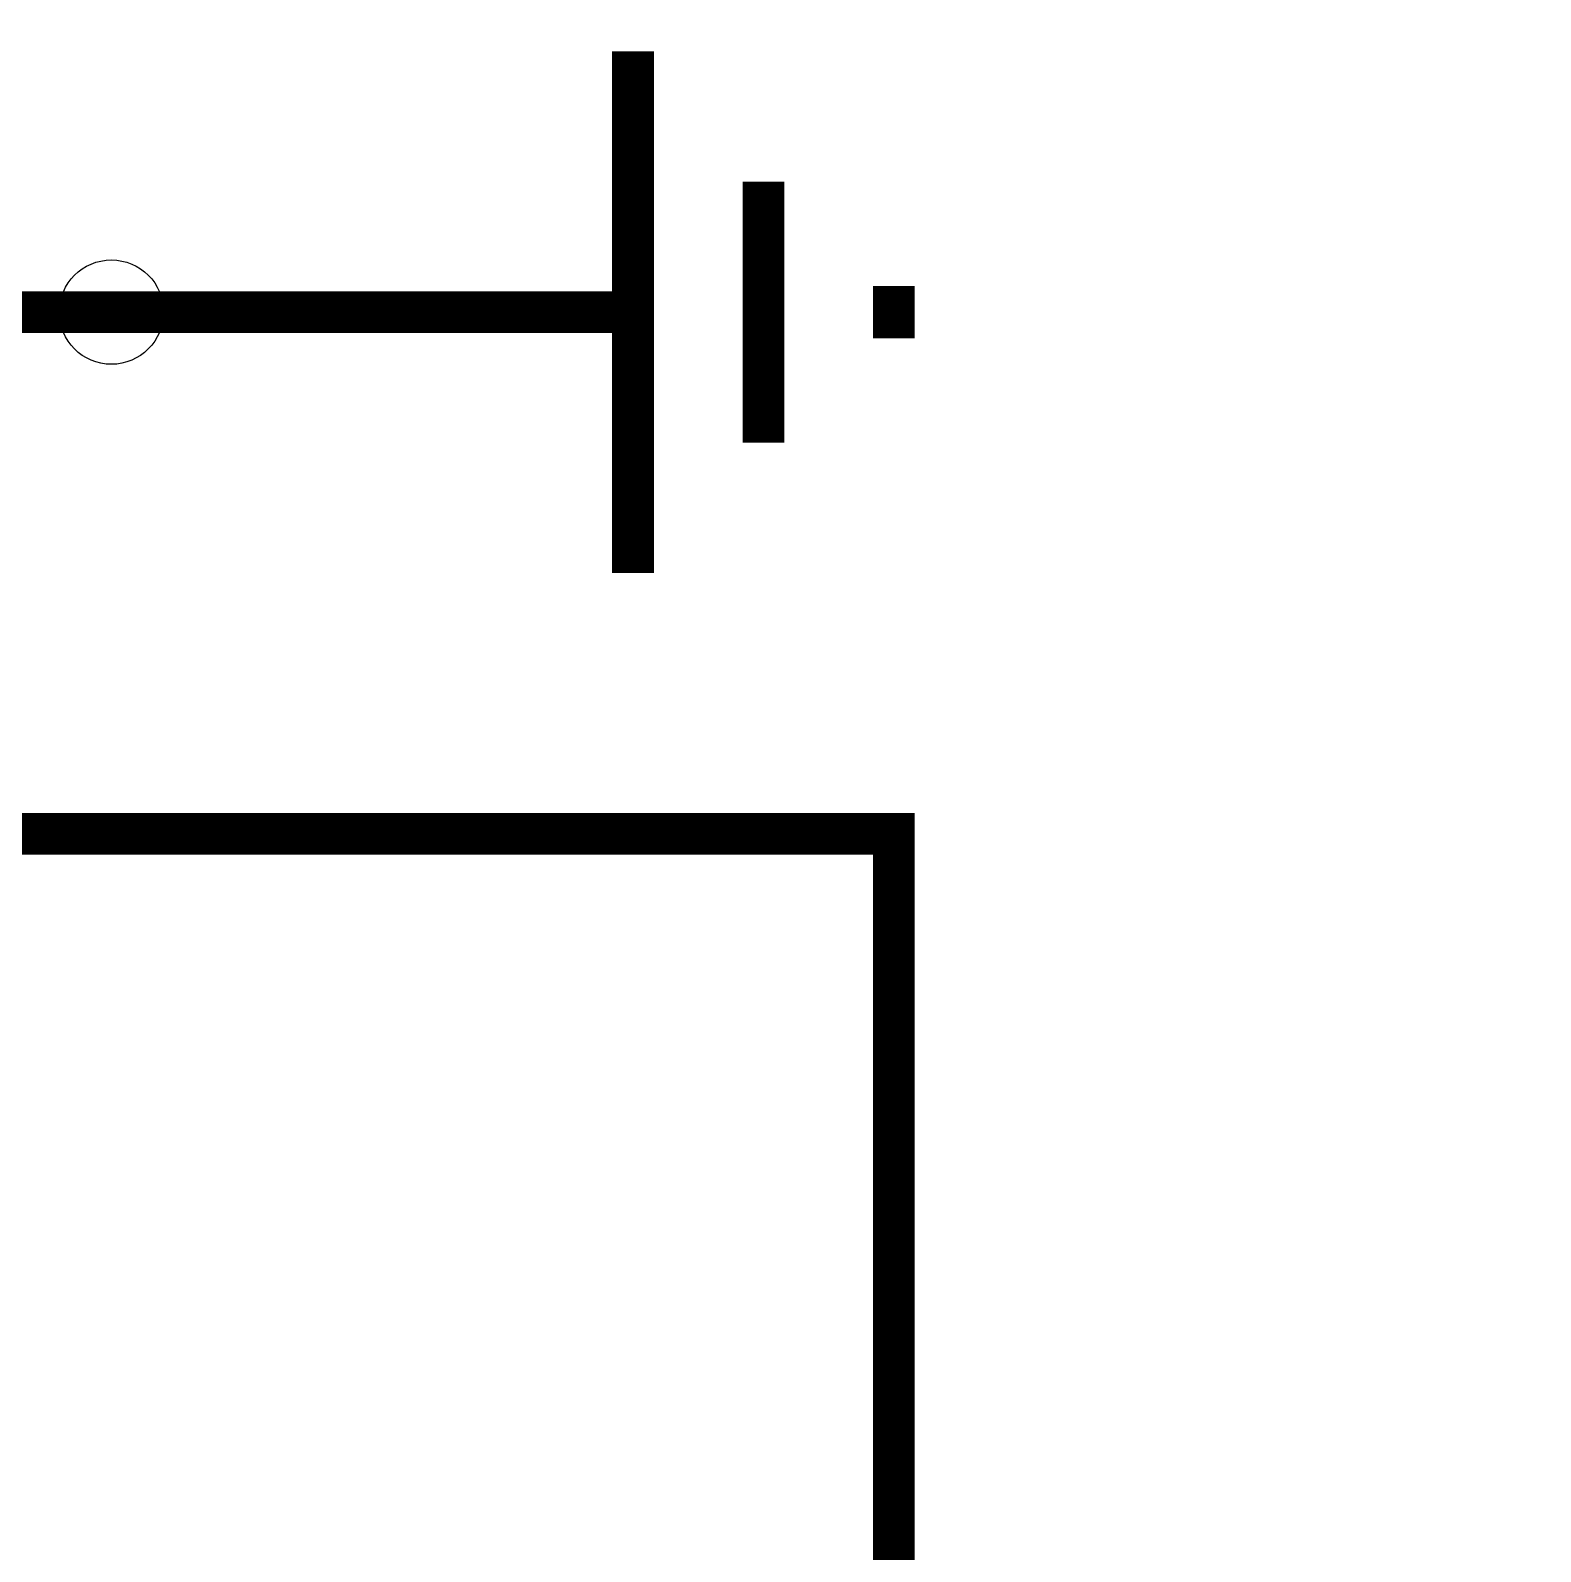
# Model space of a CAD drawing. Header units: inches. Extents: x -3.8 to 6, y -6.8 to 7.5.
# Drawn here: x 0.169 to 0.748, y 2.925 to 3.508 of the extents above; entities that cross this region are included whole.
import ezdxf

# ---------------------------------------------------------------- set-up
doc = ezdxf.new("R2010")
doc.units = ezdxf.units.IN
doc.layers.add('1', color=1, linetype='CONTINUOUS')

msp = doc.modelspace()

# ---------------------------------------------------------------- linework, layer by layer
at = {"layer": '1', "const_width": 0.016}
for points in [[(0.4, 3.3), (0.4, 3.5)], [(0.45, 3.35), (0.45, 3.45)], [(0.5, 3.39), (0.5, 3.41)], [(0.74, 1.06), (0.74, 1.3), (0.5, 1.3), (0.5, 3.2), (-0.3, 3.2), (-0.3, 3.4)], [(0, 3.4), (0.2, 3.4)], [(0.3, 3.4), (0.2, 3.4)], [(0.3, 3.4), (0.4, 3.4)]]:
    msp.add_lwpolyline(points, dxfattribs=at)
at = {"layer": '1'}
msp.add_circle((0.2, 3.4), 0.02, dxfattribs=at)

doc.saveas('drawing.dxf')
